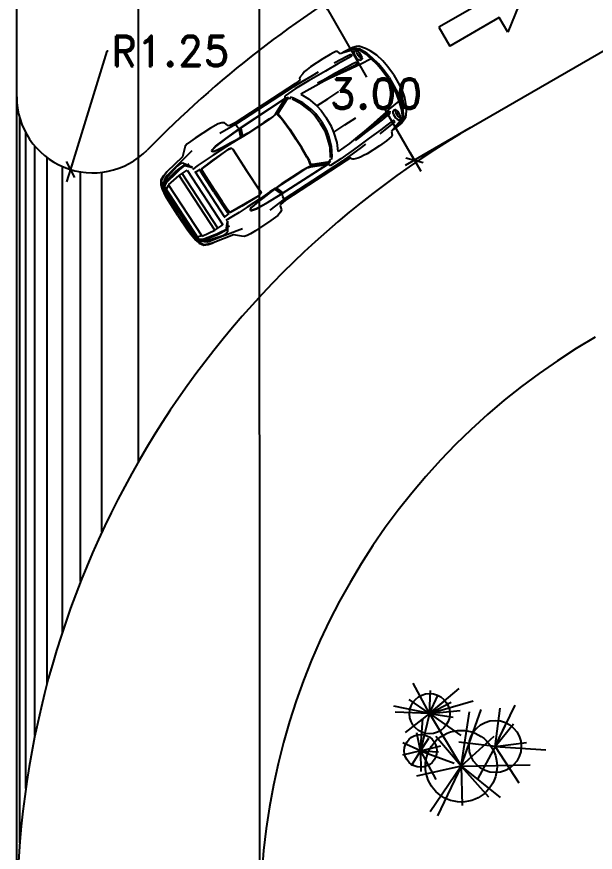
# Model space of a CAD drawing. Header units: millimetres. Extents: x 1590 to 1932, y -48 to 167.
# Drawn here: x 1620.59 to 1630.09, y 41.87 to 55.59 of the extents above; entities that cross this region are included whole.
import ezdxf

# ---------------------------------------------------------------- set-up
doc = ezdxf.new("R2010")
doc.units = ezdxf.units.MM
doc.header["$LTSCALE"] = 0.1
doc.header["$MEASUREMENT"] = 0
doc.header["$PDMODE"] = 35
doc.header["$PDSIZE"] = 0.75
doc.layers.get('0').update_dxf_attribs({"linetype": 'CONTINUOUS'})
doc.layers.get('DEFPOINTS').update_dxf_attribs({"linetype": 'CONTINUOUS'})
for name, color, linetype in [('C-PRKG-CARS', 1, 'CONTINUOUS'), ('CALLES', 3, 'CONTINUOUS'), ('PARED', 4, 'CONTINUOUS'), ('PAREDES', 3, 'CONTINUOUS'), ('TERRENO', 4, 'CONTINUOUS')]:
    doc.layers.add(name, color=color, linetype=linetype)
doc.styles.add('ROMAND', font='romand.shx')
doc.dimstyles.new('URBA', dxfattribs={"dimtxt": 20, "dimasz": 0.5, "dimexe": 1.25, "dimexo": 0.63, "dimgap": 0.63, "dimtad": 0, "dimtih": 1, "dimtoh": 1, "dimzin": 1, "dimdsep": 46, "dimtxsty": 'ROMAND', "dimcen": 2.5, "dimclrd": 1, "dimclre": 1, "dimclrt": 3, "dimadec": 0, "dimazin": 0, "dimtfac": 1, "dimtmove": 0, "dimatfit": 3, "dimfxl": 1, "dimtvp": 1, "dimtolj": 1, "dimtzin": 1, "dimarcsym": 0})

# ---------------------------------------------------------------- blocks, each defined once
blk = doc.blocks.new('ARB-2')
at = {"color": 3}
for p, q in [((-0.071, 0.3995), (-0.0896, 0.6508)), ((-0.071, 0.3995), (-0.2861, 0.5566)), ((-0.071, 0.3995), (-0.1638, 0.5543)), ((-0.071, 0.3995), (0.0038, 0.552)), ((-0.071, 0.3995), (-0.2953, 0.5111)), ((-0.071, 0.3995), (0.0371, 0.4967)), ((-0.071, 0.3995), (0.2014, 0.4776)), ((-0.071, 0.3995), (0.0703, 0.44)), ((-0.071, 0.3995), (-0.2899, 0.3478)), ((-0.071, 0.3995), (-0.2418, 0.1788)), ((-0.2418, 0.1788), (-0.1296, 0.3872)), ((-0.071, 0.3995), (0.1075, 0.4101)), ((-0.071, 0.3995), (-0.0172, -0.0448)), ((-0.071, 0.3995), (-0.0172, -0.0448)), ((-0.0512, 0.3984), (-0.071, 0.3995)), ((-0.071, 0.3995), (0.0715, 0.162)), ((-0.071, 0.3995), (0.256, 0.3545)), ((-0.071, 0.3995), (0.0753, 0.3055)), ((-0.071, 0.3995), (0.1425, 0.328)), ((-0.2418, 0.1788), (-0.2143, 0.3095)), ((-0.2418, 0.1788), (-0.3372, 0.2849)), ((-0.0172, -0.0448), (0.1997, 0.2918)), ((-0.0172, -0.0448), (0.2844, 0.2738)), ((-0.2418, 0.1788), (-0.3759, 0.2045)), ((-0.2418, 0.1788), (-0.1503, 0.2378)), ((-0.0172, -0.0448), (-0.0974, 0.2275)), ((0.2679, -0.015), (0.4155, 0.2249)), ((0.2679, -0.015), (0.5241, 0.2009)), ((-0.2418, 0.1788), (-0.3499, 0.1059)), ((-0.2418, 0.1788), (-0.3026, 0.04)), ((-0.2418, 0.1788), (-0.2256, -0.0591)), ((-0.2418, 0.1788), (-0.0544, -0.0032)), ((-0.2418, 0.1788), (-0.092, 0.1519)), ((-0.2418, 0.1788), (-0.1256, 0.1174)), ((-0.2418, 0.1788), (-0.2418, 0.1788)), ((0.2679, -0.015), (0.0376, 0.1226)), ((0.2679, -0.015), (0.4135, 0.1077)), ((0.2679, -0.015), (0.4583, 0.0816)), ((-0.0172, -0.0448), (-0.3449, 0.023)), ((-0.0172, -0.0448), (0.2917, 0.0561)), ((-0.0172, -0.0448), (-0.3588, -0.2558)), ((-0.0172, -0.0448), (-0.322, -0.304)), ((-0.0172, -0.0448), (-0.1281, -0.31)), ((-0.0172, -0.0448), (0.1487, -0.3704)), ((-0.0172, -0.0448), (0.4461, -0.2425)), ((-0.0172, -0.0448), (0.0726, -0.3287)), ((0.2679, -0.015), (0.052, -0.1794)), ((0.2679, -0.015), (0.5961, -0.1886)), ((0.2679, -0.015), (0.316, -0.3272)), ((0.2679, -0.015), (0.4878, -0.0828))]:
    blk.add_line(p, q, dxfattribs=at)
for centre, radius in [((-0.071, 0.3995), 0.147), ((-0.2418, 0.1788), 0.1192), ((-0.0172, -0.0448), 0.2615), ((0.2679, -0.015), 0.1904)]:
    blk.add_circle(centre, radius, dxfattribs=at)
blk = doc.blocks.new('UTP1$0$DIMBLOCK')
at = {"color": 1}
blk.add_line((-7.5, 0), (10.5, 0), dxfattribs=at)
at = {"color": 4}
blk.add_line((-5.25, -5.25), (5.25, 5.25), dxfattribs=at)
blk = doc.blocks.new('*D256')
at = {"color": 1, "linetype": 'Continuous', "transparency": 16777216}
for p, q in [((1622.074, 55.023), (1621.48, 53.098)), ((1622.094, 55.023), (1622.074, 55.023))]:
    blk.add_line(p, q, dxfattribs=at)
at = {"layer": 'DEFPOINTS', "color": 0, "linetype": 'Continuous', "transparency": 16777216}
for p in [(1621.843, 54.273), (1621.474, 53.079)]:
    blk.add_point(p, dxfattribs=at)
at = {"color": 1, "linetype": 'Continuous', "transparency": 16777216, "xscale": 0.02, "yscale": 0.02, "zscale": 0.02, "rotation": 252.8664262712507}
blk.add_blockref('UTP1$0$DIMBLOCK', (1621.474, 53.079), dxfattribs=at)
at = {"color": 3, "linetype": 'Continuous', "transparency": 16777216, "insert": (1623.114, 55.023), "char_height": 0.5, "attachment_point": 5, "style": 'ROMAND'}
blk.add_mtext('\\A1;R1.25', dxfattribs=at)
blk = doc.blocks.new('02PCAR09')
at = {"color": 0, "linetype": 'ByBlock'}
for p, q in [((-139.39, 33.77), (-143.26, 30.05)), ((-138.14, 34.83), (-139.39, 33.77)), ((-136.04, 35.43), (-138.14, 34.83)), ((-133.57, 35.58), (-136.04, 35.43)), ((-129.86, 35.7), (-133.57, 35.58)), ((-117.88, 35.7), (-129.86, 35.7)), ((-112.33, 35.34), (-117.88, 35.7)), ((-109.85, 34.59), (-112.33, 35.34)), ((-108.47, 33.6), (-109.85, 34.59)), ((-107.73, 30.95), (-108.47, 33.6)), ((-48.85, 32.53), (-51.29, 31.76)), ((-47.09, 33.02), (-48.85, 32.53)), ((-44.85, 33.29), (-47.09, 33.02)), ((-42.26, 33.45), (-44.85, 33.29)), ((-32.75, 33.53), (-42.26, 33.45)), ((-27.18, 33.31), (-32.75, 33.53)), ((-24.96, 33.14), (-27.18, 33.31)), ((-22.98, 32.83), (-24.96, 33.14)), ((-22.13, 32.24), (-22.98, 32.83)), ((-157.04, 27.42), (-160.49, 26.23)), ((-160.29, 26.5), (-157.04, 27.42)), ((-143.26, 30.05), (-157.04, 27.42)), ((-146.25, 27.9), (-152.81, 26.43)), ((-147.04, 27.13), (-149.39, 26.87)), ((-145.43, 26.52), (-147.04, 27.13)), ((-136.16, 30.07), (-146.25, 27.9)), ((-103.18, 28.82), (-114.79, 29.59)), ((-107, 30.43), (-107.73, 30.95)), ((-102.8, 29.76), (-107, 30.43)), ((-103.18, 28.82), (-102.8, 29.76)), ((-58.2, 28.79), (-103.18, 28.82)), ((-103.18, 28.09), (-103.18, 28.82)), ((-103.06, 26.7), (-103.18, 28.09)), ((-56.22, 29.83), (-102.8, 29.76)), ((-58.32, 27.06), (-66.11, 26.89)), ((-48.2, 26.63), (-58.32, 27.06)), ((-58.2, 28.77), (-51.78, 28.55)), ((-52.64, 29.95), (-56.22, 29.83)), ((-52.16, 31.23), (-52.64, 29.95)), ((-51.29, 31.76), (-52.16, 31.23)), ((-51.78, 28.55), (-44.15, 28.14)), ((-44.15, 28.14), (-39.54, 27.93)), ((-28.03, 27.35), (-18.29, 26.45)), ((-21.22, 30), (-22.13, 32.24)), ((-19.65, 29.66), (-21.22, 30)), ((-12.48, 29.04), (-19.65, 29.78)), ((-12.79, 27.56), (-19.65, 29.66)), ((-13.04, 28.18), (-17.96, 29.55)), ((-10.59, 27.09), (-13.04, 28.18)), ((-10.26, 26.19), (-12.79, 27.56)), ((-10.14, 28.29), (-12.48, 29.04)), ((-9.43, 26.13), (-10.59, 27.09)), ((-8.78, 27.56), (-10.14, 28.29)), ((-5.94, 24.09), (-8.78, 27.56)), ((-165.56, 19.69), (-164.79, 22.49)), ((-164.42, 22.49), (-165.19, 19.69)), ((-164.79, 22.49), (-162.98, 25.22)), ((-163.6, 22.32), (-164.59, 21.21)), ((-162.81, 24.98), (-164.42, 22.49)), ((-160.88, 23.8), (-163.6, 22.32)), ((-160.77, 22.81), (-163.6, 21.32)), ((-163.6, 20.33), (-160.77, 21.82)), ((-162.98, 25.22), (-160.29, 26.5)), ((-160.49, 26.23), (-162.81, 24.98)), ((-161.5, 23.73), (-161.74, 23.33)), ((-159.78, 24.91), (-161.5, 23.73)), ((-149.39, 26.87), (-160.88, 23.8)), ((-151.85, 24.65), (-160.77, 22.81)), ((-160.77, 21.82), (-151.85, 23.66)), ((-159.78, 24.24), (-160.17, 23.99)), ((-157.91, 25.53), (-159.78, 24.91)), ((-157.91, 25.01), (-159.78, 24.24)), ((-152.81, 26.43), (-157.91, 25.53)), ((-153.83, 25.85), (-157.91, 25.01)), ((-153.47, 26.28), (-153.83, 25.85)), ((-149.51, 24.91), (-151.85, 24.65)), ((-151.85, 23.66), (-149.51, 24.04)), ((-145.43, 25.03), (-149.51, 24.91)), ((-149.51, 24.04), (-145.43, 24.53)), ((-141.73, 20.71), (-145.43, 26.52)), ((-145.43, 25.03), (-141.73, 20.73)), ((-145.43, 24.53), (-145.43, 25.03)), ((-142.39, 24.02), (-143.85, 23.95)), ((-125.42, 22.45), (-125.37, 22.96)), ((-125.08, 22.11), (-125.42, 22.45)), ((-125.37, 22.96), (-124.86, 23.34)), ((-125.15, 22.43), (-125.13, 22.84)), ((-124.89, 22.11), (-125.15, 22.43)), ((-125.13, 22.84), (-124.69, 23.22)), ((-124.01, 21.73), (-125.08, 22.11)), ((-123.84, 21.73), (-124.89, 22.11)), ((-124.86, 23.34), (-121.58, 24.14)), ((-124.69, 23.22), (-121.6, 24.01)), ((-121.62, 21.38), (-124.01, 21.73)), ((-121.62, 21.38), (-123.84, 21.73)), ((-121.6, 24.01), (-113.44, 24.57)), ((-121.58, 24.14), (-113.44, 24.69)), ((-113.44, 24.69), (-102.68, 25.08)), ((-113.44, 24.57), (-102.68, 24.96)), ((-104.9, 20.03), (-102.9, 24.96)), ((-104.22, 19.99), (-102.17, 24.96)), ((-101.45, 24.96), (-103.47, 19.98)), ((-102.68, 25.44), (-103.06, 26.7)), ((-67.1, 25.44), (-102.68, 25.06)), ((-102.68, 25.08), (-102.68, 25.44)), ((-102.68, 24.94), (-67.65, 25.32)), ((-102.68, 25.06), (-102.68, 24.94)), ((-77.45, 20.66), (-68.24, 24.88)), ((-67.39, 24.89), (-76.59, 20.66)), ((-76.17, 20.52), (-66.86, 24.77)), ((-66.4, 24.24), (-75.65, 20.03)), ((-66.42, 25.2), (-67.39, 24.89)), ((-67.1, 25.46), (-66.11, 26.89)), ((-67.1, 25.54), (-67.1, 25.54)), ((-64.81, 24.72), (-67.1, 25.46)), ((-66.86, 24.77), (-65.78, 24.81)), ((-65.14, 24.16), (-66.4, 24.24)), ((-65.78, 24.81), (-64.81, 24.72)), ((-64.13, 23.29), (-65.14, 24.16)), ((-62.4, 22.49), (-63.89, 24.21)), ((-60.22, 16.82), (-63.6, 22.49)), ((-58.97, 16.82), (-62.4, 22.49)), ((-57.13, 22.11), (-54.53, 16.8)), ((-48.2, 21.63), (-57.13, 22.11)), ((-44.15, 26.41), (-48.2, 26.63)), ((-39.78, 20.85), (-48.2, 21.63)), ((-35.6, 25.95), (-44.15, 26.41)), ((-39.78, 21.75), (-44.12, 22.11)), ((-35.6, 21.46), (-39.78, 21.75)), ((-26.33, 25.46), (-35.6, 25.95)), ((-21.41, 25.08), (-26.33, 25.46)), ((-16.03, 24.72), (-21.41, 25.08)), ((-18.29, 26.45), (-15.88, 26.19)), ((-15.88, 26.19), (-16.03, 24.72)), ((-14.22, 22.91), (-14.12, 24.14)), ((-14.12, 21.68), (-14.22, 22.91)), ((-14.12, 24.14), (-13.76, 25.41)), ((-13.76, 20.44), (-14.12, 21.68)), ((-13.76, 25.41), (-13.28, 26.26)), ((-13.28, 26.26), (-12.67, 26.55)), ((-12.67, 26.55), (-11.49, 26.19)), ((-12.31, 22.86), (-12.22, 24.26)), ((-12.24, 21.56), (-12.31, 22.86)), ((-12.04, 22.86), (-12.24, 21.56)), ((-12.22, 24.26), (-12.07, 25.22)), ((-12.22, 24.26), (-12.04, 22.86)), ((-12.07, 25.22), (-11.81, 25.93)), ((-11.81, 25.93), (-11.49, 26.19)), ((-11.49, 26.19), (-11.18, 25.93)), ((-11.18, 25.93), (-10.93, 25.22)), ((-10.93, 25.22), (-10.74, 24.13)), ((-10.74, 24.13), (-10.69, 22.86)), ((-10.69, 22.86), (-10.74, 21.58)), ((-8.9, 23.63), (-10.26, 26.19)), ((-6.9, 21.08), (-9.43, 26.13)), ((-7.91, 21.15), (-8.9, 23.63)), ((-4.27, 21.14), (-5.94, 24.09)), ((-166.21, 14.44), (-165.56, 19.69)), ((-165.19, 19.69), (-165.8, 14.82)), ((-163.6, 21.32), (-164.59, 20.71)), ((-164.59, -21.21), (-164.59, 21.21)), ((-163.6, 20.33), (-163.6, -20.33)), ((-163.6, 18.05), (-160.88, 19.53)), ((-160.77, 19.82), (-151.61, 21.07)), ((-160.77, 19.82), (-160.77, -19.82)), ((-151.61, 21.07), (-151.61, -21.07)), ((-151.61, 21.07), (-145.43, 21.07)), ((-149.26, 21.07), (-149.26, -21.19)), ((-145.43, -21.07), (-145.43, 21.07)), ((-137.77, 19.96), (-142.39, 19.75)), ((-138.14, 17.06), (-142.38, 17.26)), ((-141.73, 17.26), (-141.73, -17.16)), ((-138.57, 15.9), (-138.14, 17.06)), ((-137.51, 16.58), (-137.9, 15.9)), ((-132.34, 20.03), (-137.77, 19.96)), ((-136.98, 17.01), (-137.51, 16.58)), ((-137.48, 15.78), (-137.08, 16.44)), ((-137.08, 16.44), (-136.55, 16.78)), ((-128.55, 17.52), (-136.98, 17.01)), ((-136.55, 16.78), (-115.95, 17.82)), ((-126.04, 20.1), (-132.34, 20.03)), ((-115.76, 17.94), (-128.55, 17.52)), ((-115.78, 20.11), (-126.04, 20.1)), ((-118.22, 21.03), (-121.62, 21.38)), ((-112.19, 20.51), (-118.22, 21.03)), ((-115.95, 17.82), (-113.73, 17.36)), ((-108.37, 19.87), (-115.78, 20.11)), ((-113.56, 17.48), (-115.76, 17.94)), ((-113.73, 17.36), (-113.35, 15.95)), ((-113.2, 16.07), (-113.56, 17.48)), ((-108.37, 20.23), (-112.19, 20.51)), ((-104.22, 19.99), (-108.37, 20.23)), ((-104.27, 19.73), (-108.37, 19.87)), ((-99.56, 19.65), (-104.27, 19.73)), ((-99.52, 19.84), (-104.22, 19.99)), ((-87.11, 19.64), (-99.56, 19.65)), ((-87.11, 19.87), (-99.52, 19.84)), ((-82.86, 19.87), (-87.11, 19.87)), ((-82.86, 19.72), (-87.11, 19.64)), ((-79.67, 19.98), (-82.86, 19.87)), ((-79.63, 19.86), (-82.86, 19.72)), ((-79.67, 19.96), (-78.74, 20.2)), ((-77.89, 20.2), (-79.63, 19.86)), ((-78.74, 20.2), (-77.45, 20.66)), ((-77.21, 20.44), (-77.89, 20.2)), ((-76.59, 20.66), (-77.21, 20.44)), ((-76.95, 19.52), (-76.71, 20.25)), ((-76.73, 18.37), (-76.95, 19.52)), ((-76.42, 16.82), (-76.73, 18.37)), ((-76.71, 20.25), (-76.17, 20.52)), ((-76.22, 19.69), (-76.44, 19.24)), ((-76.44, 19.24), (-76.15, 18.22)), ((-76.1, 14.07), (-76.42, 16.82)), ((-75.65, 20.03), (-76.22, 19.69)), ((-76.15, 18.22), (-75.93, 16.82)), ((-75.93, 16.82), (-75.72, 13.98)), ((-60.22, 16.82), (-60.22, 16.82)), ((-58, 10.14), (-60.22, 16.82)), ((-56.75, 10.14), (-58.97, 16.82)), ((-54.53, 16.8), (-52.55, 10.14)), ((-35.6, 20.37), (-39.78, 20.85)), ((-31.38, 21.21), (-35.6, 21.46)), ((-28.21, 19.38), (-35.6, 20.37)), ((-33.48, 20.69), (-27.45, 19.99)), ((-26.79, 20.88), (-31.38, 21.21)), ((-24.62, 18.78), (-28.21, 19.38)), ((-27.45, 19.99), (-23.36, 19.5)), ((-22.2, 20.45), (-26.79, 20.88)), ((-17.01, 17.6), (-24.62, 18.78)), ((-23.36, 19.5), (-19.12, 18.97)), ((-18.2, 20.06), (-22.2, 20.45)), ((-19.12, 18.97), (-14.89, 18.51)), ((-16, 19.87), (-18.2, 20.06)), ((-13.95, 17.11), (-17.01, 17.6)), ((-14.89, 18.51), (-16, 19.87)), ((-6.56, 16.32), (-13.95, 17.11)), ((-13.28, 19.65), (-13.76, 20.44)), ((-12.67, 19.33), (-13.28, 19.65)), ((-11.49, 19.6), (-12.67, 19.33)), ((-12.07, 20.57), (-12.24, 21.58)), ((-11.81, 19.84), (-12.07, 20.57)), ((-11.49, 19.6), (-11.81, 19.84)), ((-11.18, 19.81), (-11.49, 19.6)), ((-10.93, 20.51), (-11.18, 19.81)), ((-10.74, 21.58), (-10.93, 20.51)), ((-6.56, 16.32), (-7.91, 21.15)), ((-5.57, 16.32), (-6.9, 21.08)), ((-5.26, 11.13), (-6.56, 16.32)), ((-4.27, 11.13), (-5.57, 16.32)), ((-2.17, 16.31), (-4.27, 21.14)), ((-0.87, 11.13), (-2.17, 16.31)), ((-166.57, 0.02), (-166.35, 11.22)), ((-166.35, 11.22), (-166.21, 14.44)), ((-165.94, 11.59), (-166.08, 0)), ((-165.8, 14.82), (-165.94, 11.59)), ((-138.66, 0), (-138.57, 15.9)), ((-137.9, 15.9), (-138.04, 8.28)), ((-137.56, 8.16), (-137.48, 15.78)), ((-113.4, -0.02), (-113.2, 16.07)), ((-113.35, 15.95), (-113.4, 0.02)), ((-76.1, 14.07), (-75.74, 7.15)), ((-75.72, 13.98), (-75.43, 7.15)), ((-4.7, 6.2), (-5.26, 11.13)), ((-3.7, 6.2), (-4.27, 11.13)), ((-0.31, 6.18), (-0.87, 11.13)), ((-138.04, 8.28), (-138.04, 0)), ((-137.56, 0), (-137.56, 8.16)), ((-75.74, 7.15), (-75.77, 0)), ((-75.43, 7.15), (-75.4, 0)), ((-57.13, 6.18), (-58, 10.14)), ((-56.89, 0), (-57.13, 6.18)), ((-55.9, 6.18), (-56.75, 10.14)), ((-55.64, 0), (-55.9, 6.18)), ((-52.55, 10.14), (-44.12, 10.09)), ((-52.55, 10.14), (-51.92, 6.18)), ((-51.92, 6.18), (-51.68, 0)), ((-44.12, 10.09), (-35.6, 10.09)), ((-4.39, 0), (-4.7, 6.2)), ((-3.4, 0), (-3.7, 6.2)), ((0, 0), (-0.31, 6.18)), ((-165.94, -11.59), (-166.08, 0)), ((-138.66, 0), (-138.57, -15.9)), ((-138.04, -8.28), (-138.04, 0)), ((-137.56, 0), (-137.56, -8.16)), ((-113.4, 0.02), (-113.2, -16.07)), ((-75.74, -7.15), (-75.77, 0)), ((-75.43, -7.15), (-75.4, 0)), ((-56.89, 0), (-57.13, -6.18)), ((-55.64, 0), (-55.9, -6.18)), ((-51.92, -6.18), (-51.68, 0)), ((-4.39, 0), (-4.7, -6.2)), ((-3.4, 0), (-3.7, -6.2)), ((0, 0), (-0.31, -6.18)), ((-166.57, -0.02), (-166.35, -11.22)), ((-113.35, -15.95), (-113.4, -0.02)), ((-137.9, -15.9), (-138.04, -8.28)), ((-137.56, -8.16), (-137.48, -15.78)), ((-76.1, -14.07), (-75.74, -7.15)), ((-75.72, -13.98), (-75.43, -7.15)), ((-58, -10.14), (-60.22, -16.82)), ((-56.75, -10.14), (-58.97, -16.82)), ((-57.13, -6.18), (-58, -10.14)), ((-55.9, -6.18), (-56.75, -10.14)), ((-54.53, -16.8), (-52.55, -10.14)), ((-52.55, -10.14), (-51.92, -6.18)), ((-52.55, -10.14), (-44.12, -10.09)), ((-44.12, -10.09), (-35.6, -10.09)), ((-4.7, -6.2), (-5.26, -11.13)), ((-3.7, -6.2), (-4.27, -11.13)), ((-0.31, -6.18), (-0.87, -11.13)), ((-166.35, -11.22), (-166.21, -14.44)), ((-166.21, -14.44), (-165.56, -19.69)), ((-165.8, -14.82), (-165.94, -11.59)), ((-165.19, -19.69), (-165.8, -14.82)), ((-138.57, -15.9), (-138.14, -17.06)), ((-137.51, -16.58), (-137.9, -15.9)), ((-137.48, -15.78), (-137.08, -16.44)), ((-113.73, -17.36), (-113.35, -15.95)), ((-113.2, -16.07), (-113.56, -17.48)), ((-76.1, -14.07), (-76.42, -16.82)), ((-75.93, -16.82), (-75.72, -13.98)), ((-5.26, -11.13), (-6.56, -16.32)), ((-4.27, -11.13), (-5.57, -16.32)), ((-0.87, -11.13), (-2.17, -16.31)), ((-165.56, -19.69), (-164.79, -22.49)), ((-164.42, -22.49), (-165.19, -19.69)), ((-163.6, -21.32), (-164.59, -20.71)), ((-163.6, -22.32), (-164.59, -21.21)), ((-163.6, -18.05), (-160.88, -19.53)), ((-163.6, -20.33), (-160.77, -21.82)), ((-160.77, -22.81), (-163.6, -21.32)), ((-160.77, -19.82), (-151.61, -21.07)), ((-151.61, -21.07), (-145.43, -21.07)), ((-141.73, -20.71), (-145.43, -26.52)), ((-145.43, -25.03), (-141.73, -20.73)), ((-137.77, -19.96), (-142.39, -19.75)), ((-138.14, -17.06), (-142.38, -17.26)), ((-132.34, -20.03), (-137.77, -19.96)), ((-136.98, -17.01), (-137.51, -16.58)), ((-137.08, -16.44), (-136.55, -16.78)), ((-128.55, -17.52), (-136.98, -17.01)), ((-136.55, -16.78), (-115.95, -17.82)), ((-126.04, -20.1), (-132.34, -20.03)), ((-115.76, -17.94), (-128.55, -17.52)), ((-115.78, -20.11), (-126.04, -20.1)), ((-121.62, -21.38), (-124.01, -21.73)), ((-121.62, -21.38), (-123.84, -21.73)), ((-118.22, -21.03), (-121.62, -21.38)), ((-112.19, -20.51), (-118.22, -21.03)), ((-115.95, -17.82), (-113.73, -17.36)), ((-108.37, -19.87), (-115.78, -20.11)), ((-113.56, -17.48), (-115.76, -17.94)), ((-108.37, -20.23), (-112.19, -20.51)), ((-104.27, -19.73), (-108.37, -19.87)), ((-104.22, -19.99), (-108.37, -20.23)), ((-104.9, -20.03), (-102.9, -24.96)), ((-99.56, -19.65), (-104.27, -19.73)), ((-99.52, -19.84), (-104.22, -19.99)), ((-104.22, -19.99), (-102.17, -24.96)), ((-101.45, -24.96), (-103.47, -19.98)), ((-87.11, -19.64), (-99.56, -19.65)), ((-87.11, -19.87), (-99.52, -19.84)), ((-82.86, -19.72), (-87.11, -19.64)), ((-82.86, -19.87), (-87.11, -19.87)), ((-79.63, -19.86), (-82.86, -19.72)), ((-79.67, -19.98), (-82.86, -19.87)), ((-79.67, -19.96), (-78.74, -20.2)), ((-77.89, -20.2), (-79.63, -19.86)), ((-78.74, -20.2), (-77.45, -20.66)), ((-77.21, -20.44), (-77.89, -20.2)), ((-77.45, -20.66), (-68.24, -24.88)), ((-76.59, -20.66), (-77.21, -20.44)), ((-76.73, -18.37), (-76.95, -19.52)), ((-76.95, -19.52), (-76.71, -20.25)), ((-76.42, -16.82), (-76.73, -18.37)), ((-76.71, -20.25), (-76.17, -20.52)), ((-67.39, -24.89), (-76.59, -20.66)), ((-76.44, -19.24), (-76.15, -18.22)), ((-76.22, -19.69), (-76.44, -19.24)), ((-75.65, -20.03), (-76.22, -19.69)), ((-76.17, -20.52), (-66.86, -24.77)), ((-76.15, -18.22), (-75.93, -16.82)), ((-66.4, -24.24), (-75.65, -20.03)), ((-60.22, -16.82), (-63.6, -22.49)), ((-58.97, -16.82), (-62.4, -22.49)), ((-60.22, -16.82), (-60.22, -16.82)), ((-57.13, -22.11), (-54.53, -16.8)), ((-39.78, -20.85), (-48.2, -21.63)), ((-35.6, -20.37), (-39.78, -20.85)), ((-35.6, -21.46), (-39.78, -21.75)), ((-28.21, -19.38), (-35.6, -20.37)), ((-31.38, -21.21), (-35.6, -21.46)), ((-33.48, -20.69), (-27.45, -19.99)), ((-26.79, -20.88), (-31.38, -21.21)), ((-24.62, -18.78), (-28.21, -19.38)), ((-27.45, -19.99), (-23.36, -19.5)), ((-22.2, -20.45), (-26.79, -20.88)), ((-17.01, -17.6), (-24.62, -18.78)), ((-23.36, -19.5), (-19.12, -18.97)), ((-18.2, -20.06), (-22.2, -20.45)), ((-19.12, -18.97), (-14.89, -18.51)), ((-16, -19.87), (-18.2, -20.06)), ((-13.95, -17.11), (-17.01, -17.6)), ((-14.89, -18.51), (-16, -19.87)), ((-13.76, -20.44), (-14.12, -21.68)), ((-6.56, -16.32), (-13.95, -17.11)), ((-13.28, -19.65), (-13.76, -20.44)), ((-12.67, -19.33), (-13.28, -19.65)), ((-11.49, -19.6), (-12.67, -19.33)), ((-12.24, -21.56), (-12.31, -22.86)), ((-12.07, -20.57), (-12.24, -21.58)), ((-12.04, -22.86), (-12.24, -21.56)), ((-11.81, -19.84), (-12.07, -20.57)), ((-11.49, -19.6), (-11.81, -19.84)), ((-11.18, -19.81), (-11.49, -19.6)), ((-10.93, -20.51), (-11.18, -19.81)), ((-10.74, -21.58), (-10.93, -20.51)), ((-10.69, -22.86), (-10.74, -21.58)), ((-6.9, -21.08), (-9.43, -26.13)), ((-7.91, -21.15), (-8.9, -23.63)), ((-6.56, -16.32), (-7.91, -21.15)), ((-5.57, -16.32), (-6.9, -21.08)), ((-4.27, -21.14), (-5.94, -24.09)), ((-2.17, -16.31), (-4.27, -21.14)), ((-164.79, -22.49), (-162.98, -25.22)), ((-162.81, -24.98), (-164.42, -22.49)), ((-160.88, -23.8), (-163.6, -22.32)), ((-162.98, -25.22), (-160.29, -26.5)), ((-160.49, -26.23), (-162.81, -24.98)), ((-161.5, -23.73), (-161.74, -23.33)), ((-159.78, -24.91), (-161.5, -23.73)), ((-149.39, -26.87), (-160.88, -23.8)), ((-160.77, -21.82), (-151.85, -23.66)), ((-151.85, -24.65), (-160.77, -22.81)), ((-157.04, -27.42), (-160.49, -26.23)), ((-160.29, -26.5), (-157.04, -27.42)), ((-159.78, -24.24), (-160.17, -23.99)), ((-157.91, -25.01), (-159.78, -24.24)), ((-157.91, -25.53), (-159.78, -24.91)), ((-153.83, -25.85), (-157.91, -25.01)), ((-152.81, -26.43), (-157.91, -25.53)), ((-153.47, -26.28), (-153.83, -25.85)), ((-146.25, -27.9), (-152.81, -26.43)), ((-151.85, -23.66), (-149.51, -24.04)), ((-149.51, -24.91), (-151.85, -24.65)), ((-149.51, -24.04), (-145.43, -24.53)), ((-145.43, -25.03), (-149.51, -24.91)), ((-147.04, -27.13), (-149.39, -26.87)), ((-145.43, -26.52), (-147.04, -27.13)), ((-145.43, -24.53), (-145.43, -25.03)), ((-142.39, -24.02), (-143.85, -23.95)), ((-125.08, -22.11), (-125.42, -22.45)), ((-125.42, -22.45), (-125.37, -22.96)), ((-125.37, -22.96), (-124.86, -23.34)), ((-124.89, -22.11), (-125.15, -22.43)), ((-125.15, -22.43), (-125.13, -22.84)), ((-125.13, -22.84), (-124.69, -23.22)), ((-124.01, -21.73), (-125.08, -22.11)), ((-123.84, -21.73), (-124.89, -22.11)), ((-124.86, -23.34), (-121.58, -24.14)), ((-124.69, -23.22), (-121.6, -24.01)), ((-121.6, -24.01), (-113.44, -24.57)), ((-121.58, -24.14), (-113.44, -24.69)), ((-113.44, -24.57), (-102.68, -24.96)), ((-113.44, -24.69), (-102.68, -25.08)), ((-103.06, -26.7), (-103.18, -28.09)), ((-102.68, -25.44), (-103.06, -26.7)), ((-102.68, -25.06), (-102.68, -24.94)), ((-102.68, -24.94), (-67.65, -25.32)), ((-67.1, -25.44), (-102.68, -25.06)), ((-102.68, -25.08), (-102.68, -25.44)), ((-66.42, -25.2), (-67.39, -24.89)), ((-64.81, -24.72), (-67.1, -25.46)), ((-67.1, -25.46), (-66.11, -26.89)), ((-67.1, -25.54), (-67.1, -25.54)), ((-66.86, -24.77), (-65.78, -24.81)), ((-65.14, -24.16), (-66.4, -24.24)), ((-58.32, -27.06), (-66.11, -26.89)), ((-65.78, -24.81), (-64.81, -24.72)), ((-64.13, -23.29), (-65.14, -24.16)), ((-62.4, -22.49), (-63.89, -24.21)), ((-48.2, -26.63), (-58.32, -27.06)), ((-48.2, -21.63), (-57.13, -22.11)), ((-44.15, -26.41), (-48.2, -26.63)), ((-35.6, -25.95), (-44.15, -26.41)), ((-39.78, -21.75), (-44.12, -22.11)), ((-26.33, -25.46), (-35.6, -25.95)), ((-28.03, -27.35), (-18.29, -26.45)), ((-21.41, -25.08), (-26.33, -25.46)), ((-16.03, -24.72), (-21.41, -25.08)), ((-18.29, -26.45), (-15.88, -26.19)), ((-15.88, -26.19), (-16.03, -24.72)), ((-14.12, -21.68), (-14.22, -22.91)), ((-14.22, -22.91), (-14.12, -24.14)), ((-14.12, -24.14), (-13.76, -25.41)), ((-13.76, -25.41), (-13.28, -26.26)), ((-13.28, -26.26), (-12.67, -26.55)), ((-10.26, -26.19), (-12.79, -27.56)), ((-12.67, -26.55), (-11.49, -26.19)), ((-12.31, -22.86), (-12.22, -24.26)), ((-12.22, -24.26), (-12.04, -22.86)), ((-12.22, -24.26), (-12.07, -25.22)), ((-12.07, -25.22), (-11.81, -25.93)), ((-11.81, -25.93), (-11.49, -26.19)), ((-11.49, -26.19), (-11.18, -25.93)), ((-11.18, -25.93), (-10.93, -25.22)), ((-10.93, -25.22), (-10.74, -24.13)), ((-10.74, -24.13), (-10.69, -22.86)), ((-9.43, -26.13), (-10.59, -27.09)), ((-8.9, -23.63), (-10.26, -26.19)), ((-5.94, -24.09), (-8.78, -27.56)), ((-143.26, -30.05), (-157.04, -27.42)), ((-136.16, -30.07), (-146.25, -27.9)), ((-139.39, -33.77), (-143.26, -30.05)), ((-103.18, -28.82), (-114.79, -29.59)), ((-107.73, -30.95), (-108.47, -33.6)), ((-107, -30.43), (-107.73, -30.95)), ((-102.8, -29.76), (-107, -30.43)), ((-103.18, -28.09), (-103.18, -28.82)), ((-58.2, -28.79), (-103.18, -28.82)), ((-103.18, -28.82), (-102.8, -29.76)), ((-56.22, -29.83), (-102.8, -29.76)), ((-58.2, -28.77), (-51.78, -28.55)), ((-52.64, -29.95), (-56.22, -29.83)), ((-52.16, -31.23), (-52.64, -29.95)), ((-51.29, -31.76), (-52.16, -31.23)), ((-51.78, -28.55), (-44.15, -28.14)), ((-48.85, -32.53), (-51.29, -31.76)), ((-44.15, -28.14), (-39.54, -27.93)), ((-22.13, -32.24), (-22.98, -32.83)), ((-21.22, -30), (-22.13, -32.24)), ((-19.65, -29.66), (-21.22, -30)), ((-12.79, -27.56), (-19.65, -29.66)), ((-12.48, -29.04), (-19.65, -29.78)), ((-13.04, -28.18), (-17.96, -29.55)), ((-10.59, -27.09), (-13.04, -28.18)), ((-10.14, -28.29), (-12.48, -29.04)), ((-8.78, -27.56), (-10.14, -28.29)), ((-138.14, -34.83), (-139.39, -33.77)), ((-136.04, -35.43), (-138.14, -34.83)), ((-133.57, -35.58), (-136.04, -35.43)), ((-129.86, -35.7), (-133.57, -35.58)), ((-117.88, -35.7), (-129.86, -35.7)), ((-112.33, -35.34), (-117.88, -35.7)), ((-109.85, -34.59), (-112.33, -35.34)), ((-108.47, -33.6), (-109.85, -34.59)), ((-47.09, -33.02), (-48.85, -32.53)), ((-44.85, -33.29), (-47.09, -33.02)), ((-42.26, -33.45), (-44.85, -33.29)), ((-32.75, -33.53), (-42.26, -33.45)), ((-27.18, -33.31), (-32.75, -33.53)), ((-24.96, -33.14), (-27.18, -33.31)), ((-22.98, -32.83), (-24.96, -33.14))]:
    blk.add_line(p, q, dxfattribs=at)
blk = doc.blocks.new('2')
at = {"color": 3, "linetype": 'ByBlock'}
for p, q in [((1.063, -0.026), (0.479, 0.431)), ((0.479, 0.431), (0.479, 0.152)), ((0.479, 0.152), (-0.461, 0.152)), ((-0.461, 0.152), (-0.461, -0.204)), ((1.063, -0.026), (0.479, -0.483)), ((0.479, -0.204), (-0.461, -0.204)), ((0.479, -0.483), (0.479, -0.204))]:
    blk.add_line(p, q, dxfattribs=at)
blk = doc.blocks.new('*D262')
at = {"color": 1, "linetype": 'Continuous', "transparency": 16777216}
for p, q in [((1626.539, 56.358), (1625.469, 55.741)), ((1625.634, 55.813), (1626.338, 54.595)), ((1627.114, 53.25), (1626.65, 54.055)), ((1628.039, 53.76), (1626.969, 53.143))]:
    blk.add_line(p, q, dxfattribs=at)
at = {"layer": 'DEFPOINTS', "color": 0, "linetype": 'Continuous', "transparency": 16777216}
for p in [(1626.593, 56.39), (1625.624, 55.831), (1628.093, 53.792)]:
    blk.add_point(p, dxfattribs=at)
at = {"color": 1, "linetype": 'Continuous', "transparency": 16777216, "xscale": 0.02, "yscale": 0.02, "zscale": 0.02}
for p, rotation in [((1625.624, 55.831), 120.0000000000014), ((1627.124, 53.233), 300.0000000000014)]:
    blk.add_blockref('UTP1$0$DIMBLOCK', p, dxfattribs=dict(at, rotation=rotation))
at = {"color": 3, "linetype": 'Continuous', "transparency": 16777216, "insert": (1626.494, 54.325), "char_height": 0.5, "attachment_point": 5, "style": 'ROMAND'}
blk.add_mtext('\\A1;3.00', dxfattribs=at)

msp = doc.modelspace()

# ---------------------------------------------------------------- linework, layer by layer
at = {"color": 2, "linetype": 'Continuous'}
for p, q in [((1620.5927, 37.2868), (1620.5927, 54.2734)), ((1620.5927, -5.4342), (1620.5927, 53.917))]:
    msp.add_line(p, q, dxfattribs=at)
at = {"layer": 'C-PRKG-CARS', "color": 2}
for p, q in [((1622.5927, 48.2845), (1622.5927, 71.4792)), ((1622.5927, 51.6613), (1622.5927, 67.872))]:
    msp.add_line(p, q, dxfattribs=at)
at = {"layer": 'CALLES', "linetype": 'Continuous'}
msp.add_line((1620.5927, 52.886), (1620.5927, 125.5556), dxfattribs=at)
msp.add_line((1620.5927, 52.886), (1620.5927, 125.5556), dxfattribs=at)
at = {"layer": 'CALLES', "color": 1, "linetype": 'Continuous'}
for p, q in [((1620.6427, 42.0249), (1620.6427, 53.9234)), ((1620.7427, 42.9172), (1620.7427, 53.6797)), ((1620.8927, 43.7862), (1620.8927, 53.461)), ((1621.0927, 44.6418), (1621.0927, 53.2734)), ((1621.3427, 45.485), (1621.3427, 53.1278)), ((1621.6427, 46.3146), (1621.6427, 53.0395)), ((1621.9927, 47.1289), (1621.9927, 53.0324))]:
    msp.add_line(p, q, dxfattribs=at)
at = {"layer": 'CALLES', "color": 3, "linetype": 'Continuous'}
for centre, radius, start, end in [((1635.5927, 40.8012), 18, 120, 135.58469), ((1621.8427, 54.2734), 1.25, 180, 315.58469), ((1635.5927, 40.8012), 15, 120, 180), ((1635.5927, 40.8012), 11, 120, 180)]:
    msp.add_arc(centre, radius, start, end, dxfattribs=at)
at = {"layer": 'PARED', "color": 3}
msp.add_line((1632.2381, 56.1849), (1628.0927, 53.7916), dxfattribs=at)
at = {"layer": 'TERRENO', "color": 5, "linetype": 'Continuous'}
msp.add_line((1624.5927, -20.9342), (1624.5672, 128.1062), dxfattribs=at)

# ---------------------------------------------------------------- block references
at = {"color": 2, "rotation": 29.9999999999891}
msp.add_blockref('2', (1628.0001, 55.5125), dxfattribs=at)
at = {"layer": 'C-PRKG-CARS', "color": 8, "xscale": -0.02539999999999054, "yscale": 0.02539999999999765, "zscale": 0.0254, "rotation": 213.1439891754731}
msp.add_blockref('02PCAR09', (1626.7792, 54.6368), dxfattribs=at)
at = {"layer": 'PAREDES', "xscale": 2.25, "yscale": 2.25, "zscale": 2.25, "rotation": 24.13485782269226}
msp.add_blockref('ARB-2', (1627.8855, 43.3909), dxfattribs=at)

# ---------------------------------------------------------------- dimensions: what is measured, and where the dimension line sits
at = {"color": 7, "linetype": 'Continuous'}
dim = msp.add_linear_dim(base=(1625.6244, 55.8307), p1=(1628.0927, 53.7916), p2=(1626.5927, 56.3897), angle=120, dimstyle='URBA', override={"dimtxt": 0.5, "dimasz": 0.02, "dimexe": 0.18, "dimexo": 0.0625, "dimgap": 0.02, "dimzin": 0, "dimblk1": 'UTP1$0$DIMBLOCK', "dimblk2": 'UTP1$0$DIMBLOCK', "dimsah": 1, "dimcen": 0.09, "dimtdec": 4, "dimtofl": 0, "dimtvp": 0, "dimtzin": 0}, dxfattribs=at)
dim.commit()
dim.dimension.update_dxf_attribs({"geometry": '*D262', "text_midpoint": (1626.4936, 54.3252), "dimtype": 161})
dim = msp.add_radius_dim(center=(1621.8427, 54.2734), mpoint=(1621.4744, 53.0789), dimstyle='URBA', override={"dimtxt": 0.5, "dimasz": 0.02, "dimexe": 0.18, "dimexo": 0.0625, "dimgap": 0.02, "dimzin": 0, "dimblk1": 'UTP1$0$DIMBLOCK', "dimblk2": 'UTP1$0$DIMBLOCK', "dimsah": 1, "dimcen": 0.09, "dimtdec": 4, "dimtofl": 0, "dimtmove": 1, "dimtvp": 0, "dimtzin": 0}, dxfattribs=at)
dim.commit()
dim.dimension.update_dxf_attribs({"geometry": '*D256', "text_midpoint": (1622.0737, 55.0226), "dimtype": 164})

doc.saveas('drawing.dxf')
